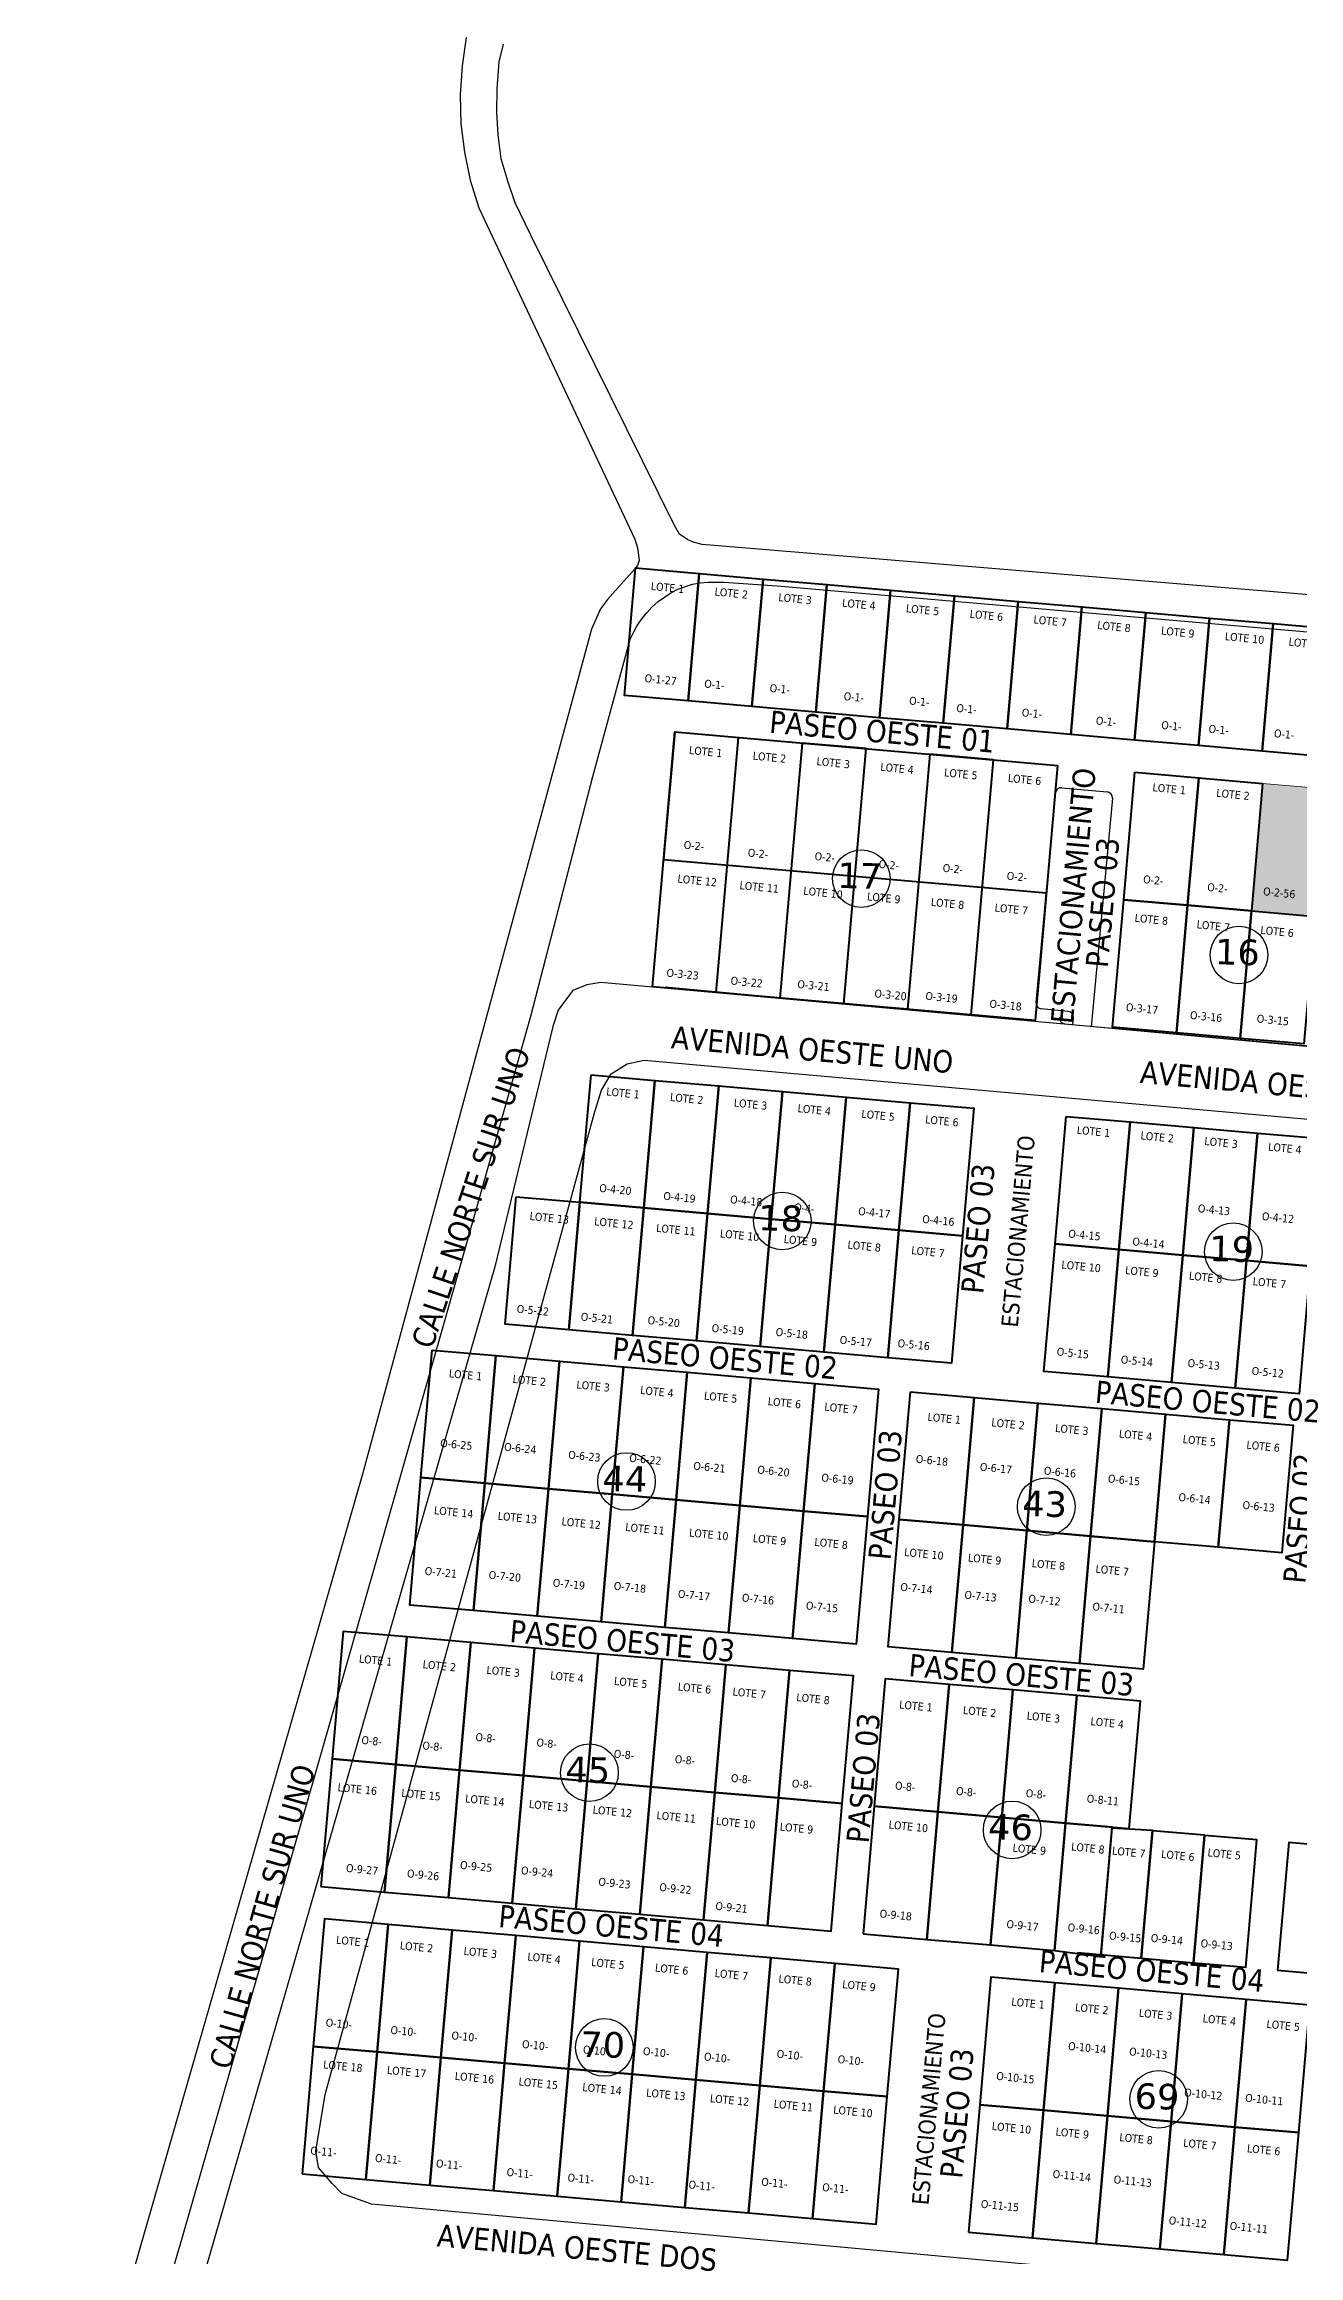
# Model space of a CAD drawing. Header units: metres. Extents: x 2 to 659295185, y -28 to 1124222152.
# Drawn here: x 659432.3 to 659628.2, y 1125626.2 to 1125971.7 of the extents above; entities that cross this region are included whole.
import ezdxf

# ---------------------------------------------------------------- set-up
doc = ezdxf.new("R2010")
doc.units = ezdxf.units.M
doc.header["$MEASUREMENT"] = 0
for name, color, linetype in [('CALLES', 1, 'CONTINUOUS'), ('CAMBIO DE USO', 100, 'CONTINUOUS'), ('División Parroquial', 130, 'CONTINUOUS'), ('MANZANA', 30, 'CONTINUOUS'), ('Numero de manzana', 6, 'CONTINUOUS'), ('Parcelas', 140, 'CONTINUOUS')]:
    doc.layers.add(name, color=color, linetype=linetype)
doc.styles.add('ROMAN', font='verdana.ttf')
doc.styles.get("Standard").update_dxf_attribs({"font": 'tahoma.ttf'})

msp = doc.modelspace()

# ---------------------------------------------------------------- hatches: boundary and pattern name
at = {"layer": 'División Parroquial', "lineweight": 0, "transparency": 33554666}
h = msp.add_hatch(dxfattribs=at)
h.set_pattern_fill('AR-CONC', color=256)
h.set_pattern_definition([(50, (0, 0), (7.172601826, -0.62752135), [0.75, -8.25]), (355, (0, 0), (-1.387513336, 7.521921337), [0.6, -6.6]), (100.45144446, (0.598, -0.052), (5.785088467, 6.89439991), [0.63740192, -7.01142112]), (46.1842, (0, 2), (10.672413307, -1.65519281), [1.125, -12.375]), (96.6356355, (0.889, 1.862), (9.34661946, 9.74118601), [0.95610342, -10.5171376]), (351.184164, (0, 2), (9.34661945, 9.741186), [0.9, -9.90000001]), (21, (1, 1.5), (5.96907052, -4.026188907), [0.75, -8.25]), (326, (1, 1.5), (2.43315332, 7.25150045), [0.6, -6.6]), (71.45144474, (1.4974, 1.1645), (8.402223767, 3.225311528), [0.6374019, -7.01142112]), (37.5, (0, 0), (0.121598553, 3.3289385383), [0, -6.52, 0, -6.7, 0, -6.625]), (7.5, (0, 0), (2.630695374, 3.944117119), [0, -3.82, 0, -6.37, 0, -2.525]), (327.5, (-2.23, 0), (5.3382243617, -0.2255487173), [0, -2.5, 0, -7.8, 0, -10.35]), (317.5, (-3.23, 0), (5.831861693, 1.001049823), [0, -3.25, 0, -5.18, 0, -7.35])])
h.paths.add_polyline_path([(660005.5488, 1125827.7375), (660015.2617, 1125826.8877), (660017.0048, 1125846.8116), (660007.2919, 1125847.6614)])
h.paths.add_polyline_path([(660026.7177, 1125845.9619), (660017.0048, 1125846.8116), (660015.2617, 1125826.8877), (660024.9746, 1125826.038)])
h.paths.add_polyline_path([(659632.5361, 1125855.3528), (659622.5742, 1125856.2244), (659620.8311, 1125836.3005), (659630.793, 1125835.4289)])
h.paths.add_polyline_path([(659630.793, 1125835.4289), (659640.755, 1125834.5574), (659642.4981, 1125854.4812), (659632.5361, 1125855.3528)])
h.paths.add_polyline_path([(659640.755, 1125834.5574), (659650.7169, 1125833.6858), (659652.46, 1125853.6097), (659642.4981, 1125854.4812)])
h.paths.add_polyline_path([(659662.422, 1125852.7381), (659652.46, 1125853.6097), (659650.7169, 1125833.6858), (659660.6788, 1125832.8142)])
h.paths.add_polyline_path([(659665.6599, 1125832.3784), (659675.6218, 1125831.5069), (659677.365, 1125851.4307), (659667.403, 1125852.3023)])
h.paths.add_polyline_path([(659675.6218, 1125831.5069), (659685.5838, 1125830.6353), (659687.3269, 1125850.5592), (659677.365, 1125851.4307)])
h.paths.add_polyline_path([(659685.5838, 1125830.6353), (659695.5457, 1125829.7637), (659697.2888, 1125849.6876), (659687.3269, 1125850.5592)])
h.paths.add_polyline_path([(660006.4257, 1125829.0231), (660012.076, 1125828.4514), (660012.2723, 1125830.3908), (660006.622, 1125830.9625)], flags=24)
h.paths.add_polyline_path([(660017.8982, 1125828.3151), (660023.5485, 1125827.7434), (660023.7447, 1125829.6828), (660018.0944, 1125830.2545)], flags=24)
h.paths.add_polyline_path([(659622.2671, 1125838.4409), (659628.1693, 1125837.8438), (659628.3659, 1125839.7869), (659622.4637, 1125840.3841)], flags=24)
h.paths.add_polyline_path([(659632.9051, 1125837.3172), (659638.8073, 1125836.72), (659639.0039, 1125838.6632), (659633.1017, 1125839.2603)], flags=24)
h.paths.add_polyline_path([(659642.4674, 1125836.292), (659648.372, 1125835.6946), (659648.5694, 1125837.6452), (659642.6648, 1125838.2426)], flags=24)
h.paths.add_polyline_path([(659653.772, 1125835.274), (659659.6741, 1125834.6769), (659659.8707, 1125836.62), (659653.9686, 1125837.2172)], flags=24)
h.paths.add_polyline_path([(659666.5011, 1125834.7902), (659672.4032, 1125834.193), (659672.5998, 1125836.1362), (659666.6977, 1125836.7333)], flags=24)
h.paths.add_polyline_path([(659678.5707, 1125833.406), (659684.4728, 1125832.8089), (659684.6694, 1125834.752), (659678.7673, 1125835.3492)], flags=24)
h.paths.add_polyline_path([(659689.0045, 1125832.8594), (659694.9066, 1125832.2622), (659695.1033, 1125834.2054), (659689.2011, 1125834.8026)], flags=24)

# ---------------------------------------------------------------- linework, layer by layer
at = {"layer": 'CAMBIO DE USO', "lineweight": 0}
msp.add_line((659622.5742, 1125856.2244), (659662.422, 1125852.7381), dxfattribs=at)
at = {"layer": 'MANZANA', "lineweight": -2}
for p, q in [((659498.1871, 1125972.7715), (659497.5521, 1125968.3424)), ((659503.0439, 1125964.7231), (659503.3572, 1125968.9223)), ((659503.3572, 1125968.9223), (659504.0004, 1125971.6917)), ((659497.5521, 1125968.3424), (659497.2388, 1125963.8133)), ((659497.2388, 1125963.8133), (659497.3707, 1125959.2742)), ((659502.9532, 1125961.0739), (659503.0439, 1125964.7231)), ((659497.3707, 1125959.2742), (659497.9397, 1125954.8551)), ((659503.184, 1125957.5346), (659502.9532, 1125961.0739)), ((659503.6376, 1125953.7754), (659503.184, 1125957.5346)), ((659497.9397, 1125954.8551), (659498.8385, 1125950.436)), ((659504.7508, 1125950.1261), (659503.6376, 1125953.7754)), ((659498.8385, 1125950.436), (659500.1661, 1125946.1269)), ((659505.8639, 1125946.9268), (659504.7508, 1125950.1261)), ((659500.1661, 1125946.1269), (659524.5078, 1125894.3675)), ((659508.2965, 1125941.8478), (659505.8639, 1125946.9268)), ((659530.7417, 1125896.497), (659508.2965, 1125941.8478)), ((659531.5168, 1125895.1673), (659530.7417, 1125896.497)), ((659524.5078, 1125894.3675), (659524.9531, 1125893.0377)), ((659524.9531, 1125893.0377), (659525.1757, 1125891.488)), ((659532.8361, 1125894.2875), (659531.5168, 1125895.1673)), ((659533.8256, 1125893.8576), (659532.8361, 1125894.2875)), ((659535.0295, 1125893.5276), (659533.8256, 1125893.8576)), ((659662.7246, 1125882.9298), (659535.0295, 1125893.5276)), ((659524.3099, 1125889.4984), (659523.2214, 1125888.2787)), ((659524.9613, 1125890.2783), (659524.3099, 1125889.4984)), ((659525.184, 1125891.0481), (659524.9613, 1125890.2783)), ((659525.1757, 1125891.488), (659525.184, 1125891.0481)), ((659523.2214, 1125888.2787), (659520.2777, 1125884.9394)), ((659529.1502, 1125885.3193), (659530.1315, 1125885.9792)), ((659530.1315, 1125885.9792), (659531.2282, 1125886.5391)), ((659531.2282, 1125886.5391), (659532.4321, 1125886.989)), ((659532.4321, 1125886.989), (659533.5205, 1125887.3289)), ((659533.5205, 1125887.3289), (659534.7244, 1125887.5488)), ((659534.7244, 1125887.5488), (659535.9365, 1125887.6688)), ((659535.9365, 1125887.6688), (659538.4515, 1125887.6788)), ((659538.4515, 1125887.6788), (659546.7798, 1125887.0589)), ((659546.7798, 1125887.0589), (659680.7253, 1125875.4913)), ((659519.1892, 1125883.4997), (659518.5378, 1125882.06)), ((659520.2777, 1125884.9394), (659519.1892, 1125883.4997)), ((659525.6622, 1125881.98), (659526.4208, 1125882.8698)), ((659526.4208, 1125882.8698), (659527.1877, 1125883.7596)), ((659527.1877, 1125883.7596), (659528.169, 1125884.6494)), ((659528.169, 1125884.6494), (659529.1502, 1125885.3193)), ((659517.7792, 1125880.2903), (659481.9922, 1125748.2872)), ((659518.5378, 1125882.06), (659517.7792, 1125880.2903)), ((659523.8069, 1125878.7706), (659524.3511, 1125879.8704)), ((659524.3511, 1125879.8704), (659524.8954, 1125880.8702)), ((659524.8954, 1125880.8702), (659525.6622, 1125881.98)), ((659517.9936, 1125857.285), (659523.8069, 1125878.7706)), ((659508.2965, 1125819.8526), (659517.9936, 1125857.285)), ((659514.8519, 1125823.8718), (659513.8707, 1125822.5321)), ((659517.0371, 1125824.7616), (659514.8519, 1125823.8718)), ((659519.2305, 1125825.1016), (659517.0371, 1125824.7616)), ((659843.3581, 1125795.9275), (659519.2305, 1125825.1016)), ((659512.5678, 1125820.7624), (659511.702, 1125818.213)), ((659513.8707, 1125822.5321), (659512.5678, 1125820.7624)), ((659496.1091, 1125776.6714), (659508.2965, 1125819.8526)), ((659511.702, 1125818.213), (659502.6646, 1125780.6806)), ((659519.3047, 1125808.295), (659520.8302, 1125810.8445)), ((659520.8302, 1125810.8445), (659523.3451, 1125812.4041)), ((659523.3451, 1125812.4041), (659525.9673, 1125812.964)), ((659525.9673, 1125812.964), (659769.4929, 1125791.356)), ((659518.2245, 1125804.7457), (659519.3047, 1125808.295)), ((659476.1872, 1125651.3769), (659518.2245, 1125804.7457)), ((659502.6646, 1125780.6806), (659444.4077, 1125578.7917)), ((659484.4577, 1125735.6898), (659496.1091, 1125776.6714)), ((659481.9922, 1125748.2872), (659391.156, 1125432.4515)), ((659466.0118, 1125671.3529), (659484.4577, 1125735.6898)), ((659453.8244, 1125628.9415), (659466.0118, 1125671.3529)), ((659474.6864, 1125642.5287), (659476.1872, 1125651.3769)), ((659475.1399, 1125639.9792), (659474.6864, 1125642.5287)), ((659477.2344, 1125637.4498), (659475.1399, 1125639.9792)), ((659478.7763, 1125635.9101), (659477.2344, 1125637.4498)), ((659483.3858, 1125634.2704), (659478.7763, 1125635.9101)), ((659750.9245, 1125609.6784), (659483.3858, 1125634.2704)), ((659441.3072, 1125586.3002), (659453.8244, 1125628.9415))]:
    msp.add_line(p, q, dxfattribs=at)
at = {"layer": 'MANZANA'}
for p, q in [((659591.2174, 1125855.5347), (659598.2907, 1125854.8803)), ((659587.1952, 1125821.9626), (659590.2249, 1125854.7102)), ((659599.1152, 1125853.8878), (659595.8143, 1125818.2084)), ((659529.2533, 1125824.4352), (659587.0222, 1125819.0907)), ((659592.2264, 1125820.5808), (659588.0197, 1125820.97)), ((659591.7058, 1125818.6574), (659694.1344, 1125809.1813)), ((659592.9478, 1125818.4736), (659593.0509, 1125819.5883))]:
    msp.add_line(p, q, dxfattribs=at)
for centre, start, end in [((659591.1334, 1125854.6262), 84.714356, 174.714356), ((659598.2067, 1125853.9718), 354.714356, 84.714356), ((659588.1037, 1125821.8785), 174.714356, 264.714356), ((659592.1424, 1125819.6723), 354.714356, 84.714356), ((659591.7898, 1125819.5659), 174.714356, 264.714356)]:
    msp.add_arc(centre, 0.9124, start, end, dxfattribs=at)
at = {"layer": 'Numero de manzana', "lineweight": -2}
for centre in [(659559.9076, 1125841.3462), (659618.8968, 1125829.4209), (659547.5544, 1125787.8602), (659617.9999, 1125783.05), (659523.2294, 1125747.1465), (659588.7867, 1125743.215), (659517.4442, 1125701.6539), (659583.4654, 1125692.7213), (659519.7726, 1125658.7279), (659606.3396, 1125650.632)]:
    msp.add_circle(centre, 4.5001, dxfattribs=at)
at = {"layer": 'Parcelas', "lineweight": 40}
for points in [[(659524.6356, 1125889.8884), (659534.5976, 1125889.0168), (659532.8544, 1125869.0929), (659522.8925, 1125869.9645), (659524.6356, 1125889.8884)], [(659534.5976, 1125889.0168), (659544.5595, 1125888.1453), (659542.8164, 1125868.2214), (659532.8544, 1125869.0929), (659534.5976, 1125889.0168)], [(659544.5595, 1125888.1453), (659554.5214, 1125887.2737), (659552.7783, 1125867.3498), (659542.8164, 1125868.2214), (659544.5595, 1125888.1453)], [(659554.5214, 1125887.2737), (659564.4834, 1125886.4021), (659562.7403, 1125866.4782), (659552.7783, 1125867.3498), (659554.5214, 1125887.2737)], [(659564.4834, 1125886.4021), (659574.4453, 1125885.5306), (659572.7022, 1125865.6067), (659562.7403, 1125866.4782), (659564.4834, 1125886.4021)], [(659574.4453, 1125885.5306), (659584.4073, 1125884.659), (659582.6642, 1125864.7351), (659572.7022, 1125865.6067), (659574.4453, 1125885.5306)], [(659584.4073, 1125884.659), (659594.3692, 1125883.7875), (659592.6261, 1125863.8636), (659582.6642, 1125864.7351), (659584.4073, 1125884.659)], [(659594.3692, 1125883.7875), (659604.3312, 1125882.9159), (659602.5881, 1125862.992), (659592.6261, 1125863.8636), (659594.3692, 1125883.7875)], [(659604.3312, 1125882.9159), (659614.2931, 1125882.0444), (659612.55, 1125862.1205), (659602.5881, 1125862.992), (659604.3312, 1125882.9159)], [(659614.2931, 1125882.0444), (659624.2551, 1125881.1728), (659622.512, 1125861.2489), (659612.55, 1125862.1205), (659614.2931, 1125882.0444)], [(659624.2551, 1125881.1728), (659634.217, 1125880.3012), (659632.4739, 1125860.3773), (659622.512, 1125861.2489), (659624.2551, 1125881.1728)], [(659530.7633, 1125864.2568), (659590.535, 1125859.0274), (659587.0487, 1125819.1796), (659527.2771, 1125824.409), (659530.7633, 1125864.2568), (659529.0202, 1125844.3329), (659588.7919, 1125839.1035), (659587.0487, 1125819.1796), (659577.0868, 1125820.0512), (659580.573, 1125859.899), (659570.6111, 1125860.7705), (659567.1248, 1125820.9228), (659557.1629, 1125821.7943), (659560.6491, 1125861.6421), (659550.6872, 1125862.5137), (659547.2009, 1125822.6659), (659537.239, 1125823.5374), (659540.7252, 1125863.3852)], [(659602.6503, 1125857.9675), (659612.6122, 1125857.0959), (659610.8691, 1125837.172), (659600.9072, 1125838.0436), (659602.6503, 1125857.9675)], [(659612.6122, 1125857.0959), (659622.5742, 1125856.2244), (659620.8311, 1125836.3005), (659610.8691, 1125837.172), (659612.6122, 1125857.0959)], [(659600.9072, 1125838.0436), (659610.8691, 1125837.172), (659609.126, 1125817.2481), (659599.1641, 1125818.1197), (659600.9072, 1125838.0436)], [(659610.8691, 1125837.172), (659620.8311, 1125836.3005), (659619.0879, 1125816.3766), (659609.126, 1125817.2481), (659610.8691, 1125837.172)], [(659620.8311, 1125836.3005), (659630.793, 1125835.4289), (659629.0499, 1125815.505), (659619.0879, 1125816.3766), (659620.8311, 1125836.3005)], [(659517.7067, 1125810.6909), (659527.6687, 1125809.8193), (659525.9256, 1125789.8954), (659515.9636, 1125790.767), (659517.7067, 1125810.6909)], [(659527.6687, 1125809.8193), (659537.6306, 1125808.9478), (659535.8875, 1125789.0239), (659525.9256, 1125789.8954), (659527.6687, 1125809.8193)], [(659537.6306, 1125808.9478), (659547.5926, 1125808.0762), (659545.8495, 1125788.1523), (659535.8875, 1125789.0239), (659537.6306, 1125808.9478)], [(659547.5926, 1125808.0762), (659557.5545, 1125807.2047), (659555.8114, 1125787.2808), (659545.8495, 1125788.1523), (659547.5926, 1125808.0762)], [(659557.5545, 1125807.2047), (659567.5165, 1125806.3331), (659565.7733, 1125786.4092), (659555.8114, 1125787.2808), (659557.5545, 1125807.2047)], [(659567.5165, 1125806.3331), (659577.4784, 1125805.4615), (659575.7353, 1125785.5377), (659565.7733, 1125786.4092), (659567.5165, 1125806.3331)], [(659591.9232, 1125804.1978), (659601.8852, 1125803.3262), (659600.1421, 1125783.4023), (659590.1801, 1125784.2739), (659591.9232, 1125804.1978)], [(659601.8852, 1125803.3262), (659611.8471, 1125802.4547), (659610.104, 1125782.5308), (659600.1421, 1125783.4023), (659601.8852, 1125803.3262)], [(659611.8471, 1125802.4547), (659621.8091, 1125801.5831), (659620.066, 1125781.6592), (659610.104, 1125782.5308), (659611.8471, 1125802.4547)], [(659621.8091, 1125801.5831), (659631.771, 1125800.7116), (659630.0279, 1125780.7877), (659620.066, 1125781.6592), (659621.8091, 1125801.5831)], [(659506.0017, 1125791.6386), (659515.9636, 1125790.767), (659514.2205, 1125770.8431), (659504.2585, 1125771.7147), (659506.0017, 1125791.6386)], [(659515.9636, 1125790.767), (659525.9256, 1125789.8954), (659524.1824, 1125769.9715), (659514.2205, 1125770.8431), (659515.9636, 1125790.767)], [(659525.9256, 1125789.8954), (659535.8875, 1125789.0239), (659534.1444, 1125769.1), (659524.1824, 1125769.9715), (659525.9256, 1125789.8954)], [(659535.8875, 1125789.0239), (659545.8495, 1125788.1523), (659544.1063, 1125768.2284), (659534.1444, 1125769.1), (659535.8875, 1125789.0239)], [(659545.8495, 1125788.1523), (659555.8114, 1125787.2808), (659554.0683, 1125767.3569), (659544.1063, 1125768.2284), (659545.8495, 1125788.1523)], [(659555.8114, 1125787.2808), (659565.7733, 1125786.4092), (659564.0302, 1125766.4853), (659554.0683, 1125767.3569), (659555.8114, 1125787.2808)], [(659565.7733, 1125786.4092), (659575.7353, 1125785.5377), (659573.9922, 1125765.6138), (659564.0302, 1125766.4853), (659565.7733, 1125786.4092)], [(659590.1801, 1125784.2739), (659600.1421, 1125783.4023), (659598.3989, 1125763.4784), (659588.437, 1125764.35), (659590.1801, 1125784.2739)], [(659600.1421, 1125783.4023), (659610.104, 1125782.5308), (659608.3609, 1125762.6069), (659598.3989, 1125763.4784), (659600.1421, 1125783.4023)], [(659610.104, 1125782.5308), (659620.066, 1125781.6592), (659618.3228, 1125761.7353), (659608.3609, 1125762.6069), (659610.104, 1125782.5308)], [(659620.066, 1125781.6592), (659630.0279, 1125780.7877), (659628.2848, 1125760.8638), (659618.3228, 1125761.7353), (659620.066, 1125781.6592)], [(659492.8646, 1125767.6924), (659502.8266, 1125766.8208), (659501.0835, 1125746.8969), (659491.1215, 1125747.7685), (659492.8646, 1125767.6924)], [(659502.8266, 1125766.8208), (659512.7885, 1125765.9493), (659511.0454, 1125746.0254), (659501.0835, 1125746.8969), (659502.8266, 1125766.8208)], [(659512.7885, 1125765.9493), (659522.7505, 1125765.0777), (659521.0074, 1125745.1538), (659511.0454, 1125746.0254), (659512.7885, 1125765.9493)], [(659522.7505, 1125765.0777), (659532.7124, 1125764.2062), (659530.9693, 1125744.2823), (659521.0074, 1125745.1538), (659522.7505, 1125765.0777)], [(659532.7124, 1125764.2062), (659542.6744, 1125763.3346), (659540.9312, 1125743.4107), (659530.9693, 1125744.2823), (659532.7124, 1125764.2062)], [(659542.6744, 1125763.3346), (659552.6363, 1125762.4631), (659550.8932, 1125742.5392), (659540.9312, 1125743.4107), (659542.6744, 1125763.3346)], [(659552.6363, 1125762.4631), (659562.5983, 1125761.5915), (659560.8551, 1125741.6676), (659550.8932, 1125742.5392), (659552.6363, 1125762.4631)], [(659567.5792, 1125761.1557), (659577.5412, 1125760.2842), (659575.7981, 1125740.3603), (659565.8361, 1125741.2318), (659567.5792, 1125761.1557)], [(659577.5412, 1125760.2842), (659587.5031, 1125759.4126), (659585.76, 1125739.4887), (659575.7981, 1125740.3603), (659577.5412, 1125760.2842)], [(659587.5031, 1125759.4126), (659597.4651, 1125758.541), (659595.722, 1125738.6172), (659585.76, 1125739.4887), (659587.5031, 1125759.4126)], [(659597.4651, 1125758.541), (659607.427, 1125757.6695), (659605.6839, 1125737.7456), (659595.722, 1125738.6172), (659597.4651, 1125758.541)], [(659607.427, 1125757.6695), (659617.389, 1125756.7979), (659615.6459, 1125736.874), (659605.6839, 1125737.7456), (659607.427, 1125757.6695)], [(659617.389, 1125756.7979), (659627.3509, 1125755.9264), (659625.6078, 1125736.0025), (659615.6459, 1125736.874), (659617.389, 1125756.7979)], [(659491.1215, 1125747.7685), (659501.0835, 1125746.8969), (659499.3403, 1125726.9731), (659489.3784, 1125727.8446), (659491.1215, 1125747.7685)], [(659501.0835, 1125746.8969), (659511.0454, 1125746.0254), (659509.3023, 1125726.1015), (659499.3403, 1125726.9731), (659501.0835, 1125746.8969)], [(659511.0454, 1125746.0254), (659521.0074, 1125745.1538), (659519.2642, 1125725.2299), (659509.3023, 1125726.1015), (659511.0454, 1125746.0254)], [(659521.0074, 1125745.1538), (659530.9693, 1125744.2823), (659529.2262, 1125724.3584), (659519.2642, 1125725.2299), (659521.0074, 1125745.1538)], [(659530.9693, 1125744.2823), (659540.9312, 1125743.4107), (659539.1881, 1125723.4868), (659529.2262, 1125724.3584), (659530.9693, 1125744.2823)], [(659540.9312, 1125743.4107), (659550.8932, 1125742.5392), (659549.1501, 1125722.6153), (659539.1881, 1125723.4868), (659540.9312, 1125743.4107)], [(659550.8932, 1125742.5392), (659560.8551, 1125741.6676), (659559.112, 1125721.7437), (659549.1501, 1125722.6153), (659550.8932, 1125742.5392)], [(659565.8361, 1125741.2318), (659575.7981, 1125740.3603), (659574.0549, 1125720.4364), (659564.093, 1125721.3079), (659565.8361, 1125741.2318)], [(659575.7981, 1125740.3603), (659585.76, 1125739.4887), (659584.0169, 1125719.5648), (659574.0549, 1125720.4364), (659575.7981, 1125740.3603)], [(659585.76, 1125739.4887), (659595.722, 1125738.6172), (659593.9788, 1125718.6933), (659584.0169, 1125719.5648), (659585.76, 1125739.4887)], [(659595.722, 1125738.6172), (659605.6839, 1125737.7456), (659603.9408, 1125717.8217), (659593.9788, 1125718.6933), (659595.722, 1125738.6172)], [(659477.2376, 1125703.8113), (659487.1995, 1125702.9397), (659488.9426, 1125722.8636), (659478.9807, 1125723.7352), (659477.2376, 1125703.8113)], [(659487.1995, 1125702.9397), (659497.1615, 1125702.0682), (659498.9046, 1125721.9921), (659488.9426, 1125722.8636), (659487.1995, 1125702.9397)], [(659497.1615, 1125702.0682), (659507.1234, 1125701.1966), (659508.8665, 1125721.1205), (659498.9046, 1125721.9921), (659497.1615, 1125702.0682)], [(659507.1234, 1125701.1966), (659517.0853, 1125700.3251), (659518.8285, 1125720.249), (659508.8665, 1125721.1205), (659507.1234, 1125701.1966)], [(659517.0853, 1125700.3251), (659527.0473, 1125699.4535), (659528.7904, 1125719.3774), (659518.8285, 1125720.249), (659517.0853, 1125700.3251)], [(659527.0473, 1125699.4535), (659537.0092, 1125698.582), (659538.7524, 1125718.5059), (659528.7904, 1125719.3774), (659527.0473, 1125699.4535)], [(659537.0092, 1125698.582), (659546.9712, 1125697.7104), (659548.7143, 1125717.6343), (659538.7524, 1125718.5059), (659537.0092, 1125698.582)], [(659546.9712, 1125697.7104), (659556.9331, 1125696.8388), (659558.6762, 1125716.7627), (659548.7143, 1125717.6343), (659546.9712, 1125697.7104)], [(659561.9141, 1125696.4031), (659571.8761, 1125695.5315), (659573.6192, 1125715.4554), (659563.6572, 1125716.327), (659561.9141, 1125696.4031)], [(659571.8761, 1125695.5315), (659581.838, 1125694.6599), (659583.5811, 1125714.5838), (659573.6192, 1125715.4554), (659571.8761, 1125695.5315)], [(659581.838, 1125694.6599), (659591.7999, 1125693.7884), (659593.5431, 1125713.7123), (659583.5811, 1125714.5838), (659581.838, 1125694.6599)], [(659591.7999, 1125693.7884), (659601.7619, 1125692.9168), (659603.505, 1125712.8407), (659593.5431, 1125713.7123), (659591.7999, 1125693.7884)], [(659475.4944, 1125683.8874), (659485.4564, 1125683.0159), (659487.1995, 1125702.9397), (659477.2376, 1125703.8113), (659475.4944, 1125683.8874)], [(659485.4564, 1125683.0159), (659495.4183, 1125682.1443), (659497.1615, 1125702.0682), (659487.1995, 1125702.9397), (659485.4564, 1125683.0159)], [(659495.4183, 1125682.1443), (659505.3803, 1125681.2727), (659507.1234, 1125701.1966), (659497.1615, 1125702.0682), (659495.4183, 1125682.1443)], [(659505.3803, 1125681.2727), (659515.3422, 1125680.4012), (659517.0853, 1125700.3251), (659507.1234, 1125701.1966), (659505.3803, 1125681.2727)], [(659515.3422, 1125680.4012), (659525.3042, 1125679.5296), (659527.0473, 1125699.4535), (659517.0853, 1125700.3251), (659515.3422, 1125680.4012)], [(659525.3042, 1125679.5296), (659535.2661, 1125678.6581), (659537.0092, 1125698.582), (659527.0473, 1125699.4535), (659525.3042, 1125679.5296)], [(659535.2661, 1125678.6581), (659545.2281, 1125677.7865), (659546.9712, 1125697.7104), (659537.0092, 1125698.582), (659535.2661, 1125678.6581)], [(659545.2281, 1125677.7865), (659555.19, 1125676.9149), (659556.9331, 1125696.8388), (659546.9712, 1125697.7104), (659545.2281, 1125677.7865)], [(659560.171, 1125676.4792), (659570.1329, 1125675.6076), (659571.8761, 1125695.5315), (659561.9141, 1125696.4031), (659560.171, 1125676.4792)], [(659570.1329, 1125675.6076), (659580.0949, 1125674.7361), (659581.838, 1125694.6599), (659571.8761, 1125695.5315), (659570.1329, 1125675.6076)], [(659580.0949, 1125674.7361), (659590.0568, 1125673.8645), (659591.7999, 1125693.7884), (659581.838, 1125694.6599), (659580.0949, 1125674.7361)], [(659590.0568, 1125673.8645), (659597.2989, 1125672.9255), (659599.0686, 1125693.1525), (659591.7999, 1125693.7884), (659590.0568, 1125673.8645)], [(659593.6621, 1125673.5491), (659603.6241, 1125672.6775), (659605.3672, 1125692.6014), (659599.0553, 1125693.0009), (659597.3122, 1125673.077)], [(659601.8214, 1125672.8352), (659611.7834, 1125671.9637), (659613.5265, 1125691.8876), (659605.364, 1125692.565), (659603.6209, 1125672.6411)], [(659609.9807, 1125672.1214), (659619.9427, 1125671.2498), (659621.6858, 1125691.1737), (659613.5233, 1125691.8511), (659611.7802, 1125671.9272)], [(659624.9236, 1125670.814), (659634.8856, 1125669.9425), (659636.6287, 1125689.8664), (659626.6668, 1125690.7379), (659624.9236, 1125670.814)], [(659474.3117, 1125658.8954), (659484.2737, 1125658.0238), (659486.0168, 1125677.9477), (659476.0549, 1125678.8193), (659474.3117, 1125658.8954)], [(659484.2737, 1125658.0238), (659494.2356, 1125657.1523), (659495.9788, 1125677.0762), (659486.0168, 1125677.9477), (659484.2737, 1125658.0238)], [(659494.2356, 1125657.1523), (659504.1976, 1125656.2807), (659505.9407, 1125676.2046), (659495.9788, 1125677.0762), (659494.2356, 1125657.1523)], [(659504.1976, 1125656.2807), (659514.1595, 1125655.4092), (659515.9026, 1125675.333), (659505.9407, 1125676.2046), (659504.1976, 1125656.2807)], [(659514.1595, 1125655.4092), (659524.1215, 1125654.5376), (659525.8646, 1125674.4615), (659515.9026, 1125675.333), (659514.1595, 1125655.4092)], [(659524.1215, 1125654.5376), (659534.0834, 1125653.666), (659535.8265, 1125673.5899), (659525.8646, 1125674.4615), (659524.1215, 1125654.5376)], [(659534.0834, 1125653.666), (659544.0454, 1125652.7945), (659545.7885, 1125672.7184), (659535.8265, 1125673.5899), (659534.0834, 1125653.666)], [(659544.0454, 1125652.7945), (659554.0073, 1125651.9229), (659555.7504, 1125671.8468), (659545.7885, 1125672.7184), (659544.0454, 1125652.7945)], [(659554.0073, 1125651.9229), (659563.9693, 1125651.0514), (659565.7124, 1125670.9753), (659555.7504, 1125671.8468), (659554.0073, 1125651.9229)], [(659578.4141, 1125649.7876), (659588.376, 1125648.9161), (659590.1192, 1125668.8399), (659580.1572, 1125669.7115), (659578.4141, 1125649.7876)], [(659588.376, 1125648.9161), (659598.338, 1125648.0445), (659600.0811, 1125667.9684), (659590.1192, 1125668.8399), (659588.376, 1125648.9161)], [(659598.338, 1125648.0445), (659608.2999, 1125647.1729), (659610.043, 1125667.0968), (659600.0811, 1125667.9684), (659598.338, 1125648.0445)], [(659608.2999, 1125647.1729), (659618.2619, 1125646.3014), (659620.005, 1125666.2253), (659610.043, 1125667.0968), (659608.2999, 1125647.1729)], [(659618.2619, 1125646.3014), (659628.2238, 1125645.4298), (659629.9669, 1125665.3537), (659620.005, 1125666.2253), (659618.2619, 1125646.3014)], [(659472.5686, 1125638.9715), (659482.5306, 1125638.0999), (659484.2737, 1125658.0238), (659474.3117, 1125658.8954), (659472.5686, 1125638.9715)], [(659482.5306, 1125638.0999), (659492.4925, 1125637.2284), (659494.2356, 1125657.1523), (659484.2737, 1125658.0238), (659482.5306, 1125638.0999)], [(659492.4925, 1125637.2284), (659502.4545, 1125636.3568), (659504.1976, 1125656.2807), (659494.2356, 1125657.1523), (659492.4925, 1125637.2284)], [(659502.4545, 1125636.3568), (659512.4164, 1125635.4853), (659514.1595, 1125655.4092), (659504.1976, 1125656.2807), (659502.4545, 1125636.3568)], [(659512.4164, 1125635.4853), (659522.3784, 1125634.6137), (659524.1215, 1125654.5376), (659514.1595, 1125655.4092), (659512.4164, 1125635.4853)], [(659522.3784, 1125634.6137), (659532.3403, 1125633.7421), (659534.0834, 1125653.666), (659524.1215, 1125654.5376), (659522.3784, 1125634.6137)], [(659532.3403, 1125633.7421), (659542.3023, 1125632.8706), (659544.0454, 1125652.7945), (659534.0834, 1125653.666), (659532.3403, 1125633.7421)], [(659542.3023, 1125632.8706), (659552.2642, 1125631.999), (659554.0073, 1125651.9229), (659544.0454, 1125652.7945), (659542.3023, 1125632.8706)], [(659552.2642, 1125631.999), (659562.2262, 1125631.1275), (659563.9693, 1125651.0514), (659554.0073, 1125651.9229), (659552.2642, 1125631.999)], [(659576.671, 1125629.8637), (659586.6329, 1125628.9922), (659588.376, 1125648.9161), (659578.4141, 1125649.7876), (659576.671, 1125629.8637)], [(659586.6329, 1125628.9922), (659596.5949, 1125628.1206), (659598.338, 1125648.0445), (659588.376, 1125648.9161), (659586.6329, 1125628.9922)], [(659596.5949, 1125628.1206), (659606.5568, 1125627.249), (659608.2999, 1125647.1729), (659598.338, 1125648.0445), (659596.5949, 1125628.1206)], [(659606.5568, 1125627.249), (659616.5188, 1125626.3775), (659618.2619, 1125646.3014), (659608.2999, 1125647.1729), (659606.5568, 1125627.249)], [(659616.5188, 1125626.3775), (659626.4807, 1125625.5059), (659628.2238, 1125645.4298), (659618.2619, 1125646.3014), (659616.5188, 1125626.3775)]]:
    msp.add_lwpolyline(points, dxfattribs=at)

# ---------------------------------------------------------------- texts
at = {"layer": 'CALLES', "color": 0}
for s, rotation, p in [('PASEO OESTE 01', 354.880446, (659545.4377, 1125864.1405)), ('PASEO 03', 84.880446, (659598.4026, 1125827.3103)), ('AVENIDA OESTE UNO', 354.880446, (659530.1041, 1125814.8539)), ('CALLE NORTE SUR UNO', 71.713553, (659492.8646, 1125767.6924)), ('AVENIDA OESTE UNO', 354.880446, (659603.3423, 1125809.4276)), ('PASEO 03', 84.880446, (659578.9445, 1125776.3686)), ('PASEO OESTE 02', 354.880446, (659520.9001, 1125766.2388)), ('PASEO OESTE 02', 354.880446, (659596.3159, 1125759.4584)), ('PASEO 03', 84.880446, (659564.4562, 1125734.7797)), ('PASEO 02', 84.880446, (659629.2372, 1125731.1026)), ('PASEO OESTE 03', 354.880446, (659504.8742, 1125722.0804)), ('PASEO OESTE 03', 354.880446, (659567.1928, 1125716.76)), ('PASEO 03', 84.880446, (659561.0354, 1125690.5335)), ('CALLE NORTE SUR UNO', 74.220955, (659461.3427, 1125655.1047)), ('PASEO OESTE 04', 354.880446, (659503.1266, 1125677.5561)), ('PASEO OESTE 04', 354.880446, (659587.5542, 1125670.5236)), ('PASEO 03', 84.880446, (659575.6554, 1125638.1522)), ('AVENIDA OESTE DOS', 354.880446, (659493.5198, 1125627.6634))]:
    msp.add_text(s, height=3.5, rotation=rotation, dxfattribs=at).set_placement(p)
at = {"layer": 'CALLES'}
for height, p in [(3.5, (659592.9553, 1125818.5418)), (2.625, (659584.3466, 1125771.149)), (2.625, (659570.3947, 1125634.0188))]:
    msp.add_text('ESTACIONAMIENTO', height=height, rotation=84.880446, dxfattribs=at).set_placement(p)
at = {"layer": 'Numero de manzana', "lineweight": -2, "style": 'ROMAN'}
for s, p in [('17', (659556.119, 1125839.8943)), ('16', (659615.1082, 1125827.9689)), ('18', (659543.7658, 1125786.4083)), ('19', (659614.2112, 1125781.5981)), ('44', (659519.4408, 1125745.6946)), ('43', (659584.9981, 1125741.7631)), ('45', (659513.6556, 1125700.2019)), ('46', (659579.6768, 1125691.2693)), ('70', (659515.984, 1125657.2759)), ('69', (659602.551, 1125649.1801))]:
    msp.add_text(s, height=4, rotation=358.491535, dxfattribs=at).set_placement(p)
at = {"layer": 'Parcelas', "lineweight": -2}
for s, p in [('LOTE 1', (659526.9849, 1125886.4521)), ('LOTE 2', (659536.9468, 1125885.5805)), ('LOTE 3', (659546.9088, 1125884.709)), ('LOTE 4', (659556.8707, 1125883.8374)), ('LOTE 5', (659566.8327, 1125882.9659)), ('LOTE 6', (659576.7946, 1125882.0943)), ('LOTE 7', (659586.7566, 1125881.2227)), ('LOTE 8', (659596.7185, 1125880.3512)), ('LOTE 9', (659606.6805, 1125879.4796)), ('LOTE 10', (659616.6424, 1125878.6081)), ('LOTE 11', (659626.6043, 1125877.7365)), ('O-1-27', (659526.0156, 1125872.0574)), ('O-1-', (659535.3309, 1125871.2085)), ('O-1-', (659545.5476, 1125870.5109)), ('O-1-', (659557.1167, 1125869.2492)), ('O-1-', (659567.3333, 1125868.5515)), ('O-1-', (659574.7122, 1125867.3991)), ('O-1-', (659584.9288, 1125866.7014)), ('O-1-', (659596.4979, 1125865.4397)), ('O-1-', (659606.7146, 1125864.742)), ('O-1-', (659614.1001, 1125864.1464)), ('LOTE 1', (659532.9457, 1125860.8187)), ('O-1-', (659624.3168, 1125863.4488)), ('LOTE 2', (659542.9077, 1125859.9471)), ('LOTE 3', (659552.8696, 1125859.0755)), ('LOTE 4', (659562.8316, 1125858.204)), ('LOTE 5', (659572.7935, 1125857.3324)), ('LOTE 6', (659582.7555, 1125856.4609)), ('LOTE 1', (659605.3435, 1125855.0074)), ('LOTE 2', (659615.3054, 1125854.1359)), ('O-2-', (659532.1295, 1125846.0303)), ('O-2-', (659542.1342, 1125844.7996)), ('O-2-', (659552.5681, 1125844.253)), ('LOTE 12', (659531.158, 1125840.725)), ('LOTE 11', (659540.8396, 1125839.7036)), ('O-2-', (659562.5728, 1125843.0222)), ('O-2-', (659572.5713, 1125842.419)), ('O-2-', (659582.576, 1125841.1883)), ('O-2-', (659603.8895, 1125840.6468)), ('LOTE 10', (659550.8015, 1125838.8321)), ('LOTE 9', (659560.7635, 1125837.9605)), ('LOTE 8', (659570.7254, 1125837.089)), ('LOTE 7', (659580.6874, 1125836.2174)), ('O-2-', (659613.8942, 1125839.416)), ('O-2-56', (659622.6264, 1125838.7579)), ('LOTE 8', (659602.5548, 1125834.6082)), ('LOTE 7', (659612.2364, 1125833.5868)), ('LOTE 6', (659622.1984, 1125832.7153)), ('O-3-23', (659529.4334, 1125826.0431)), ('O-3-22', (659539.4381, 1125824.8123)), ('O-3-21', (659549.872, 1125824.2657)), ('O-3-20', (659561.9078, 1125822.8096)), ('O-3-19', (659569.8752, 1125822.4317)), ('O-3-18', (659579.8799, 1125821.201)), ('O-3-17', (659601.1934, 1125820.6595)), ('O-3-16', (659611.1981, 1125819.4287)), ('O-3-15', (659621.632, 1125818.8821)), ('LOTE 1', (659520.0273, 1125807.4807)), ('LOTE 2', (659529.9892, 1125806.6091)), ('LOTE 3', (659539.9512, 1125805.7376)), ('LOTE 4', (659549.9131, 1125804.866)), ('LOTE 5', (659559.8751, 1125803.9944)), ('LOTE 6', (659569.837, 1125803.1229)), ('LOTE 1', (659593.5189, 1125801.4818)), ('LOTE 2', (659603.4809, 1125800.6102)), ('LOTE 3', (659613.4428, 1125799.7386)), ('LOTE 4', (659623.4048, 1125798.8671)), ('O-4-20', (659518.9335, 1125792.4103)), ('LOTE 13', (659508.0539, 1125788.0212)), ('O-4-19', (659528.9382, 1125791.1795)), ('O-4-18', (659539.3721, 1125790.6329)), ('O-4-', (659549.3768, 1125789.4022)), ('O-4-17', (659559.3753, 1125788.799)), ('O-4-13', (659612.4261, 1125789.2332)), ('O-4-12', (659622.4308, 1125788.0025)), ('LOTE 12', (659518.1388, 1125787.1885)), ('LOTE 11', (659527.8204, 1125786.1672)), ('LOTE 10', (659537.7824, 1125785.2956)), ('LOTE 9', (659547.7443, 1125784.4241)), ('O-4-16', (659569.38, 1125787.5682)), ('O-4-15', (659592.1939, 1125785.2893)), ('LOTE 8', (659557.7063, 1125783.5525)), ('LOTE 7', (659567.6682, 1125782.681)), ('O-4-14', (659602.1986, 1125784.0585)), ('LOTE 10', (659591.1134, 1125780.4409)), ('LOTE 9', (659601.0753, 1125779.5693)), ('LOTE 8', (659611.0373, 1125778.6978)), ('LOTE 7', (659620.9992, 1125777.8262)), ('O-5-22', (659506.0436, 1125773.5355)), ('O-5-21', (659516.0483, 1125772.3047)), ('O-5-20', (659526.4822, 1125771.7581)), ('O-5-19', (659536.4869, 1125770.5273)), ('O-5-18', (659546.4854, 1125769.9241)), ('O-5-17', (659556.4901, 1125768.6934)), ('O-5-16', (659565.5302, 1125768.1562)), ('O-5-15', (659590.3859, 1125766.8509)), ('O-5-14', (659600.3906, 1125765.6202)), ('O-5-13', (659610.8244, 1125765.0735)), ('O-5-12', (659620.8291, 1125763.8428)), ('LOTE 1', (659495.4397, 1125763.4446)), ('LOTE 2', (659505.4016, 1125762.573)), ('LOTE 3', (659515.3636, 1125761.7015)), ('LOTE 4', (659525.3255, 1125760.8299)), ('LOTE 5', (659535.2875, 1125759.9584)), ('LOTE 6', (659545.2494, 1125759.0868)), ('LOTE 7', (659554.0966, 1125758.2333)), ('LOTE 1', (659570.2086, 1125756.6493)), ('LOTE 2', (659580.1706, 1125755.7777)), ('LOTE 3', (659590.1325, 1125754.9062)), ('LOTE 4', (659600.0945, 1125754.0346)), ('O-6-25', (659494.083, 1125752.5712)), ('O-6-24', (659504.0815, 1125751.968)), ('O-6-23', (659514.0862, 1125750.7373)), ('O-6-22', (659523.6149, 1125750.2421)), ('O-6-18', (659568.3726, 1125750.0856)), ('LOTE 5', (659610.0564, 1125753.163)), ('LOTE 6', (659620.0183, 1125752.2915)), ('O-6-21', (659533.6196, 1125749.0114)), ('O-6-20', (659543.6181, 1125748.4082)), ('O-6-19', (659553.6228, 1125747.1774)), ('O-6-17', (659578.3773, 1125748.8548)), ('O-6-16', (659588.3758, 1125748.2516)), ('O-6-15', (659598.3805, 1125747.0209)), ('O-6-14', (659609.4016, 1125744.1205)), ('LOTE 14', (659493.1129, 1125742.0535)), ('LOTE 13', (659503.0748, 1125741.182)), ('LOTE 12', (659513.0368, 1125740.3104)), ('O-6-13', (659619.4063, 1125742.8898)), ('LOTE 11', (659522.9987, 1125739.4389)), ('LOTE 10', (659532.9607, 1125738.5673)), ('LOTE 9', (659542.9226, 1125737.6957)), ('LOTE 8', (659552.5361, 1125737.1082)), ('O-7-21', (659491.6722, 1125732.5778)), ('LOTE 10', (659566.5569, 1125735.5289)), ('LOTE 9', (659576.5188, 1125734.6574)), ('LOTE 8', (659586.4808, 1125733.7858)), ('LOTE 7', (659596.4427, 1125732.9143)), ('O-7-20', (659501.6707, 1125731.9746)), ('O-7-19', (659511.6754, 1125730.7439)), ('O-7-18', (659521.2042, 1125730.2488)), ('O-7-14', (659565.9618, 1125730.0922)), ('O-7-17', (659531.2089, 1125729.018)), ('O-7-16', (659541.2074, 1125728.4148)), ('O-7-15', (659551.2121, 1125727.1841)), ('O-7-13', (659575.9665, 1125728.8614)), ('O-7-12', (659585.965, 1125728.2582)), ('O-7-11', (659595.9697, 1125727.0275)), ('LOTE 1', (659481.3895, 1125718.8637)), ('LOTE 2', (659491.3515, 1125717.9922)), ('LOTE 3', (659501.3134, 1125717.1206)), ('LOTE 4', (659511.2754, 1125716.2491)), ('LOTE 5', (659521.2373, 1125715.3775)), ('LOTE 6', (659531.1993, 1125714.5059)), ('LOTE 7', (659539.7536, 1125713.7231)), ('LOTE 8', (659549.7155, 1125712.8515)), ('LOTE 1', (659565.7759, 1125711.7094)), ('LOTE 2', (659575.7378, 1125710.8378)), ('LOTE 3', (659585.6998, 1125709.9663)), ('LOTE 4', (659595.6617, 1125709.0947)), ('O-8-', (659481.7865, 1125706.1656)), ('O-8-', (659491.3101, 1125705.32)), ('O-8-', (659499.5986, 1125706.6395)), ('O-8-', (659509.1223, 1125705.7939)), ('O-8-', (659521.2037, 1125704.0297)), ('O-8-', (659530.7274, 1125703.1841)), ('LOTE 16', (659478.0612, 1125698.7738)), ('O-8-', (659539.4888, 1125700.2339)), ('O-8-', (659549.0125, 1125699.3884)), ('O-8-', (659565.1348, 1125699.048)), ('O-8-', (659574.6585, 1125698.2024)), ('LOTE 15', (659488.0231, 1125697.9023)), ('LOTE 14', (659497.985, 1125697.0307)), ('LOTE 13', (659507.947, 1125696.1591)), ('LOTE 12', (659517.9089, 1125695.2876)), ('O-8-', (659585.5552, 1125697.8621)), ('O-8-11', (659595.0789, 1125697.0165)), ('LOTE 11', (659527.8709, 1125694.416)), ('LOTE 10', (659537.1682, 1125693.5035)), ('LOTE 9', (659547.1301, 1125692.632)), ('LOTE 10', (659564.1309, 1125692.9503)), ('LOTE 9', (659583.493, 1125689.3253)), ('LOTE 8', (659592.6333, 1125689.5196)), ('LOTE 7', (659599.0255, 1125688.8737)), ('LOTE 6', (659606.692, 1125688.3525)), ('LOTE 5', (659613.9407, 1125688.5925)), ('O-9-27', (659479.3757, 1125686.1722)), ('O-9-26', (659488.8994, 1125685.3266)), ('O-9-25', (659497.1878, 1125686.6461)), ('O-9-24', (659506.7115, 1125685.8005)), ('O-9-23', (659518.7929, 1125684.0363)), ('O-9-22', (659528.3166, 1125683.1907)), ('O-9-21', (659537.0781, 1125680.2406)), ('O-9-18', (659562.7241, 1125679.0547)), ('O-9-17', (659582.5336, 1125677.4163)), ('LOTE 1', (659477.8256, 1125674.946)), ('LOTE 2', (659487.7875, 1125674.0745)), ('O-9-16', (659592.0858, 1125676.9048)), ('O-9-15', (659598.5698, 1125675.6228)), ('O-9-14', (659605.0788, 1125675.2481)), ('O-9-13', (659612.8497, 1125674.4133)), ('LOTE 3', (659497.7495, 1125673.2029)), ('LOTE 4', (659507.7114, 1125672.3314)), ('LOTE 5', (659517.6734, 1125671.4598)), ('LOTE 6', (659527.6353, 1125670.5882)), ('LOTE 7', (659536.9649, 1125669.7494)), ('LOTE 8', (659546.9269, 1125668.8778)), ('LOTE 9', (659556.8888, 1125668.0063)), ('LOTE 1', (659583.2939, 1125665.2842)), ('LOTE 2', (659593.2558, 1125664.4127)), ('LOTE 3', (659603.2178, 1125663.5411)), ('O-10-', (659476.2118, 1125662.0323)), ('O-10-', (659486.3187, 1125660.861)), ('O-10-', (659495.8424, 1125660.0154)), ('LOTE 4', (659613.1797, 1125662.6696)), ('LOTE 5', (659623.1417, 1125661.798)), ('O-10-', (659506.8677, 1125658.6625)), ('O-10-', (659516.3913, 1125657.8169)), ('O-10-', (659525.7635, 1125657.5622)), ('O-10-', (659535.2872, 1125656.7166)), ('O-10-', (659546.6431, 1125657.1488)), ('O-10-14', (659592.1676, 1125658.3556)), ('O-10-13', (659601.6913, 1125657.51)), ('LOTE 18', (659475.8041, 1125655.481)), ('LOTE 17', (659485.7661, 1125654.6094)), ('LOTE 16', (659496.3682, 1125653.6794)), ('O-10-', (659556.1668, 1125656.3032)), ('O-10-15', (659580.9449, 1125653.6871)), ('LOTE 15', (659506.3301, 1125652.8078)), ('LOTE 14', (659516.2921, 1125651.9363)), ('LOTE 13', (659526.254, 1125651.0647)), ('LOTE 12', (659536.216, 1125650.1932)), ('O-10-12', (659610.292, 1125651.1107)), ('O-10-11', (659619.8157, 1125650.2651)), ('LOTE 11', (659546.1779, 1125649.3216)), ('LOTE 10', (659555.4752, 1125648.4091)), ('LOTE 10', (659580.2479, 1125645.8503)), ('LOTE 9', (659590.2098, 1125644.9788)), ('LOTE 8', (659600.1717, 1125644.1072)), ('LOTE 7', (659610.1337, 1125643.2356)), ('O-11-', (659473.8011, 1125642.0389)), ('O-11-', (659483.9079, 1125640.8676)), ('O-11-', (659493.4316, 1125640.0221)), ('LOTE 6', (659620.0956, 1125642.3641)), ('O-11-', (659504.4569, 1125638.6691)), ('O-11-', (659513.9806, 1125637.8235)), ('O-11-', (659523.3527, 1125637.5688)), ('O-11-', (659532.8764, 1125636.7232)), ('O-11-', (659544.2323, 1125637.1554)), ('O-11-', (659553.756, 1125636.3098)), ('O-11-14', (659589.7568, 1125638.3622)), ('O-11-13', (659599.2805, 1125637.5166)), ('O-11-15', (659578.5341, 1125633.6938)), ('O-11-12', (659607.8813, 1125631.1173)), ('O-11-11', (659617.4049, 1125630.2717))]:
    msp.add_text(s, height=1.25, rotation=354.222581, dxfattribs=at).set_placement(p)

doc.saveas('drawing.dxf')
